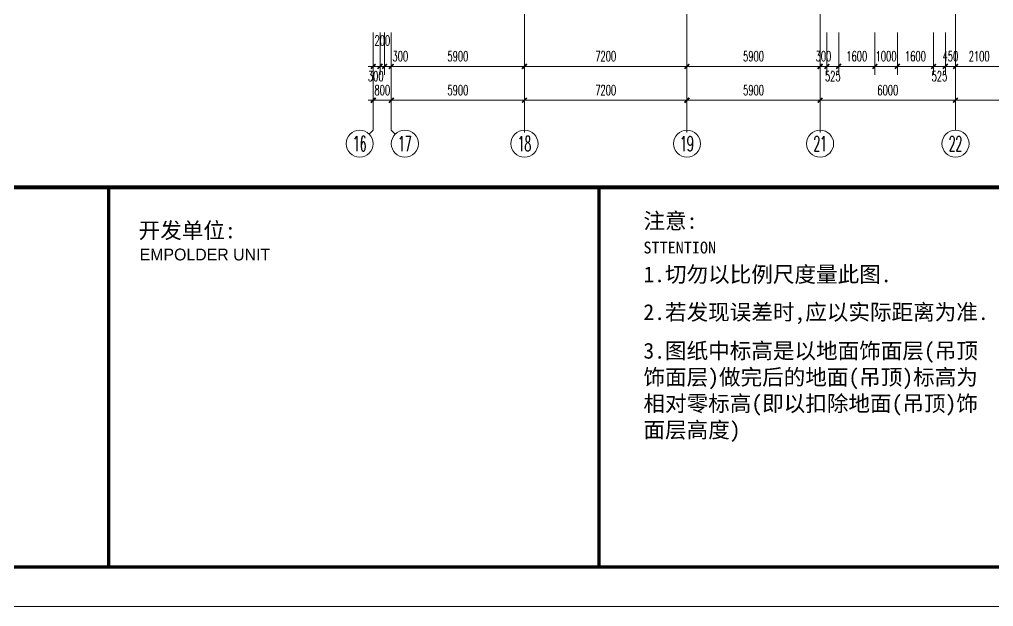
# Model space of a CAD drawing. Extents: x 2719331 to 3465925, y -270324 to -167476.
# Drawn here: x 3047661 to 3090823, y -270324 to -244304 of the extents above; entities that cross this region are included whole.
import ezdxf
from ezdxf.enums import TextEntityAlignment as Align

# ---------------------------------------------------------------- set-up
doc = ezdxf.new("R2010")
doc.units = 0
doc.header["$LTSCALE"] = 1500
doc.header["$MEASUREMENT"] = 0
doc.layers.get('0').update_dxf_attribs({"linetype": 'CONTINUOUS', "lineweight": 0})
doc.layers.get('DEFPOINTS').update_dxf_attribs({"linetype": 'CONTINUOUS', "lineweight": 5})
for name, color, linetype, lineweight in [('AXIS', 7, 'CONTINUOUS', 5), ('AXIS_TEXT', 7, 'CONTINUOUS', 5), ('我的', 7, 'CONTINUOUS', 5)]:
    doc.layers.add(name, color=color, linetype=linetype, lineweight=lineweight)
doc.layers.add('JIAJU1', color=1, linetype='CONTINUOUS')
doc.styles.add('COMPLEX', font='COMPLEX')
doc.styles.add('DIM_FONT', font='romans.shx', dxfattribs={"width": 0.6})
doc.styles.get("Standard").update_dxf_attribs({"font": 'SIMHEI.TTF', "height": 1.2})
doc.dimstyles.new('DIMN150', dxfattribs={"dimscale": 1.5, "dimtxt": 300, "dimasz": 1, "dimexe": 250, "dimexo": 300, "dimgap": 150, "dimtad": 1, "dimdec": 0, "dimdsep": 46, "dimtxsty": 'DIM_FONT', "dimblk": '_DIMX', "dimcen": 2.5, "dimdle": 0.3, "dimclrd": 7, "dimclre": 256, "dimclrt": 256, "dimadec": 0, "dimazin": 0, "dimtfac": 1, "dimtdec": 0, "dimtix": 1, "dimtmove": 2, "dimatfit": 3, "dimldrblk": '_DIMX', "dimfxl": 1, "dimtvp": 1, "dimtolj": 1, "dimtzin": 0, "dimlwd": -1, "dimlwe": -1, "dimarcsym": 0})

# ---------------------------------------------------------------- blocks, each defined once
blk = doc.blocks.new('_AXISO2')
blk.add_line((0.354, 0.146), (0.5, 0))
blk.add_circle((0, 0.5), 0.5)
at = {"layer": 'AXIS_TEXT', "style": 'COMPLEX', "width": 1.041667}
blk.add_attdef('A', text='', height=0.56, dxfattribs=at).set_placement((-0.25, 0.22), (0.25, 0.22), align=Align.FIT)
blk = doc.blocks.new('_AXISO')
blk.add_circle((0, 0), 0.5)
at = {"layer": 'AXIS_TEXT', "style": 'COMPLEX', "width": 1.041667}
blk.add_attdef('A', text='', height=0.56, dxfattribs=at).set_placement((-0.25, -0.28), (0.25, -0.28), align=Align.FIT)
blk = doc.blocks.new('_AXISO1')
blk.add_line((0.354, -0.146), (0.5, 0))
blk.add_circle((0, -0.5), 0.5)
at = {"layer": 'AXIS_TEXT', "style": 'COMPLEX', "width": 1.041667}
blk.add_attdef('A', text='', height=0.56, dxfattribs=at).set_placement((-0.25, -0.78), (0.25, -0.78), align=Align.FIT)
blk = doc.blocks.new('_DIMX')
blk.add_line((-150, 0), (150, 0))
at = {"const_width": 50}
blk.add_lwpolyline([(-70, -70), (70, 70)], dxfattribs=at)
blk = doc.blocks.new('*D1538')
at = {"layer": 'DEFPOINTS', "color": 0, "lineweight": 25}
for p in [(3086563, -244434), (3088163, -244434), (3086563, -246384)]:
    blk.add_point(p, dxfattribs=at)
at = {"layer": '我的'}
for p, q in [((3086563, -244884), (3086563, -246759)), ((3088163, -244884), (3088163, -246759))]:
    blk.add_line(p, q, dxfattribs=at)
at = {"layer": '我的', "color": 7}
blk.add_line((3088162, -246384), (3086565, -246384), dxfattribs=at)
at = {"layer": '我的', "color": 7, "xscale": 1.5, "yscale": 1.5, "zscale": 1.5, "rotation": 180}
blk.add_blockref('_DIMX', (3086563, -246384), dxfattribs=at)
at = {"layer": '我的', "color": 7, "xscale": 1.5, "yscale": 1.5, "zscale": 1.5}
blk.add_blockref('_DIMX', (3088163, -246384), dxfattribs=at)
at = {"layer": '我的', "lineweight": 0, "insert": (3087363, -245934), "char_height": 450, "attachment_point": 5, "style": 'DIM_FONT'}
blk.add_mtext('\\A1;1600', dxfattribs=at)
blk = doc.blocks.new('*D1539')
at = {"layer": 'DEFPOINTS', "color": 0, "lineweight": 25}
for p in [(3085563, -244434), (3086563, -244434), (3085563, -246384)]:
    blk.add_point(p, dxfattribs=at)
at = {"layer": '我的'}
for p, q in [((3085563, -244884), (3085563, -246759)), ((3086563, -244884), (3086563, -246759))]:
    blk.add_line(p, q, dxfattribs=at)
at = {"layer": '我的', "color": 7}
for p, q in [((3085562, -246384), (3085560, -246384)), ((3086563, -246384), (3085563, -246384)), ((3086565, -246384), (3086566, -246384))]:
    blk.add_line(p, q, dxfattribs=at)
at = {"layer": '我的', "color": 7, "xscale": 1.5, "yscale": 1.5, "zscale": 1.5}
blk.add_blockref('_DIMX', (3085563, -246384), dxfattribs=at)
at = {"layer": '我的', "color": 7, "xscale": 1.5, "yscale": 1.5, "zscale": 1.5, "rotation": 180}
blk.add_blockref('_DIMX', (3086563, -246384), dxfattribs=at)
at = {"layer": '我的', "lineweight": 0, "insert": (3086063, -245934), "char_height": 450, "attachment_point": 5, "style": 'DIM_FONT'}
blk.add_mtext('\\A1;1000', dxfattribs=at)
blk = doc.blocks.new('*D1540')
at = {"layer": 'DEFPOINTS', "color": 0, "lineweight": 25}
for p in [(3083963, -244434), (3085563, -244434), (3083963, -246384)]:
    blk.add_point(p, dxfattribs=at)
at = {"layer": '我的'}
for p, q in [((3083963, -244884), (3083963, -246759)), ((3085563, -244884), (3085563, -246759))]:
    blk.add_line(p, q, dxfattribs=at)
at = {"layer": '我的', "color": 7}
blk.add_line((3085562, -246384), (3083965, -246384), dxfattribs=at)
at = {"layer": '我的', "color": 7, "xscale": 1.5, "yscale": 1.5, "zscale": 1.5, "rotation": 180}
blk.add_blockref('_DIMX', (3083963, -246384), dxfattribs=at)
at = {"layer": '我的', "color": 7, "xscale": 1.5, "yscale": 1.5, "zscale": 1.5}
blk.add_blockref('_DIMX', (3085563, -246384), dxfattribs=at)
at = {"layer": '我的', "lineweight": 0, "insert": (3084763, -245934), "char_height": 450, "attachment_point": 5, "style": 'DIM_FONT'}
blk.add_mtext('\\A1;1600', dxfattribs=at)
blk = doc.blocks.new('*D1541')
at = {"layer": 'DEFPOINTS', "color": 0, "lineweight": 25}
for p in [(3083438, -244434), (3083963, -244434), (3083438, -246384)]:
    blk.add_point(p, dxfattribs=at)
at = {"layer": '我的'}
for p, q in [((3083438, -244884), (3083438, -246759)), ((3083963, -244884), (3083963, -246759))]:
    blk.add_line(p, q, dxfattribs=at)
at = {"layer": '我的', "color": 7}
blk.add_line((3083962, -246384), (3083440, -246384), dxfattribs=at)
at = {"layer": '我的', "color": 7, "xscale": 1.5, "yscale": 1.5, "zscale": 1.5, "rotation": 180}
blk.add_blockref('_DIMX', (3083438, -246384), dxfattribs=at)
at = {"layer": '我的', "color": 7, "xscale": 1.5, "yscale": 1.5, "zscale": 1.5}
blk.add_blockref('_DIMX', (3083963, -246384), dxfattribs=at)
at = {"layer": '我的', "lineweight": 0, "insert": (3083701, -246816), "char_height": 450, "attachment_point": 5, "style": 'DIM_FONT'}
blk.add_mtext('\\A1;525', dxfattribs=at)
blk = doc.blocks.new('*D1544')
at = {"layer": 'DEFPOINTS', "color": 0, "lineweight": 25}
for p in [(3063638, -244434), (3063838, -244434), (3063638, -246384)]:
    blk.add_point(p, dxfattribs=at)
at = {"layer": '我的'}
for p, q in [((3063638, -244884), (3063638, -246759)), ((3063838, -244884), (3063838, -246759))]:
    blk.add_line(p, q, dxfattribs=at)
at = {"layer": '我的', "color": 7}
for p, q in [((3063637, -246384), (3063635, -246384)), ((3063838, -246384), (3063638, -246384)), ((3063840, -246384), (3063841, -246384))]:
    blk.add_line(p, q, dxfattribs=at)
at = {"layer": '我的', "color": 7, "xscale": 1.5, "yscale": 1.5, "zscale": 1.5}
for p, rotation in [((3063638, -246384), 5.33620742237223e-10), ((3063838, -246384), 180.0000000005336)]:
    blk.add_blockref('_DIMX', p, dxfattribs=dict(at, rotation=rotation))
at = {"layer": '我的', "lineweight": 0, "insert": (3063740, -245239), "char_height": 450, "attachment_point": 5, "style": 'DIM_FONT'}
blk.add_mtext('\\A1;200', dxfattribs=at)
blk = doc.blocks.new('*D1560')
at = {"layer": 'DEFPOINTS', "color": 0, "lineweight": 25}
for p in [(3063338, -244434), (3063638, -244434), (3063338, -246384)]:
    blk.add_point(p, dxfattribs=at)
at = {"layer": '我的'}
for p, q in [((3063338, -244884), (3063338, -246759)), ((3063638, -244884), (3063638, -246759))]:
    blk.add_line(p, q, dxfattribs=at)
at = {"layer": '我的', "color": 7}
for p, q in [((3063337, -246384), (3063335, -246384)), ((3063638, -246384), (3063338, -246384)), ((3063640, -246384), (3063641, -246384))]:
    blk.add_line(p, q, dxfattribs=at)
at = {"layer": '我的', "color": 7, "xscale": 1.5, "yscale": 1.5, "zscale": 1.5}
for p, rotation in [((3063338, -246384), 3.557132355748797e-10), ((3063638, -246384), 180.0000000003557)]:
    blk.add_blockref('_DIMX', p, dxfattribs=dict(at, rotation=rotation))
at = {"layer": '我的', "lineweight": 0, "insert": (3063448, -246816), "char_height": 450, "attachment_point": 5, "style": 'DIM_FONT'}
blk.add_mtext('\\A1;300', dxfattribs=at)
blk = doc.blocks.new('*D1561')
at = {"layer": 'DEFPOINTS', "color": 0, "lineweight": 25}
for p in [(3064138, -244434), (3070038, -244434), (3064138, -247884)]:
    blk.add_point(p, dxfattribs=at)
at = {"layer": '我的'}
for p, q in [((3064138, -244884), (3064138, -248259)), ((3070038, -244884), (3070038, -248259))]:
    blk.add_line(p, q, dxfattribs=at)
at = {"layer": '我的', "color": 7}
blk.add_line((3070037, -247884), (3064140, -247884), dxfattribs=at)
at = {"layer": '我的', "color": 7, "xscale": 1.5, "yscale": 1.5, "zscale": 1.5, "rotation": 180}
blk.add_blockref('_DIMX', (3064138, -247884), dxfattribs=at)
at = {"layer": '我的', "color": 7, "xscale": 1.5, "yscale": 1.5, "zscale": 1.5}
blk.add_blockref('_DIMX', (3070038, -247884), dxfattribs=at)
at = {"layer": '我的', "lineweight": 0, "insert": (3067088, -247434), "char_height": 450, "attachment_point": 5, "style": 'DIM_FONT'}
blk.add_mtext('\\A1;5900', dxfattribs=at)
blk = doc.blocks.new('*D1562')
at = {"layer": 'DEFPOINTS', "color": 0, "lineweight": 25}
for p in [(3063338, -244434), (3064138, -244434), (3063338, -247884)]:
    blk.add_point(p, dxfattribs=at)
at = {"layer": '我的'}
for p, q in [((3063338, -244884), (3063338, -248259)), ((3064138, -244884), (3064138, -248259))]:
    blk.add_line(p, q, dxfattribs=at)
at = {"layer": '我的', "color": 7}
for p, q in [((3063337, -247884), (3063335, -247884)), ((3064138, -247884), (3063338, -247884)), ((3064140, -247884), (3064141, -247884))]:
    blk.add_line(p, q, dxfattribs=at)
at = {"layer": '我的', "color": 7, "xscale": 1.5, "yscale": 1.5, "zscale": 1.5}
blk.add_blockref('_DIMX', (3063338, -247884), dxfattribs=at)
at = {"layer": '我的', "color": 7, "xscale": 1.5, "yscale": 1.5, "zscale": 1.5, "rotation": 180}
blk.add_blockref('_DIMX', (3064138, -247884), dxfattribs=at)
at = {"layer": '我的', "lineweight": 0, "insert": (3063738, -247434), "char_height": 450, "attachment_point": 5, "style": 'DIM_FONT'}
blk.add_mtext('\\A1;800', dxfattribs=at)
blk = doc.blocks.new('*D1563')
at = {"layer": 'DEFPOINTS', "color": 0, "lineweight": 25}
for p in [(3063838, -244434), (3064138, -244434), (3064138, -246384)]:
    blk.add_point(p, dxfattribs=at)
at = {"layer": '我的'}
for p, q in [((3063838, -244884), (3063838, -246759)), ((3064138, -244884), (3064138, -246759))]:
    blk.add_line(p, q, dxfattribs=at)
at = {"layer": '我的', "color": 7}
for p, q in [((3063837, -246384), (3063835, -246384)), ((3063838, -246384), (3064138, -246384)), ((3064140, -246384), (3064141, -246384))]:
    blk.add_line(p, q, dxfattribs=at)
at = {"layer": '我的', "color": 7, "xscale": 1.5, "yscale": 1.5, "zscale": 1.5}
blk.add_blockref('_DIMX', (3063838, -246384), dxfattribs=at)
at = {"layer": '我的', "color": 7, "xscale": 1.5, "yscale": 1.5, "zscale": 1.5, "rotation": 180}
blk.add_blockref('_DIMX', (3064138, -246384), dxfattribs=at)
at = {"layer": '我的', "lineweight": 0, "insert": (3064537, -245933), "char_height": 450, "attachment_point": 5, "style": 'DIM_FONT'}
blk.add_mtext('\\A1;300', dxfattribs=at)
blk = doc.blocks.new('*D1564')
at = {"layer": 'DEFPOINTS', "color": 0, "lineweight": 25}
for p in [(3064138, -244434), (3070038, -244434), (3064138, -246384)]:
    blk.add_point(p, dxfattribs=at)
at = {"layer": '我的'}
for p, q in [((3064138, -244884), (3064138, -246759)), ((3070038, -244884), (3070038, -246759))]:
    blk.add_line(p, q, dxfattribs=at)
at = {"layer": '我的', "color": 7}
blk.add_line((3070037, -246384), (3064140, -246384), dxfattribs=at)
at = {"layer": '我的', "color": 7, "xscale": 1.5, "yscale": 1.5, "zscale": 1.5}
for p, rotation in [((3064138, -246384), 179.9999999999752), ((3070038, -246384), 359.9999999999752)]:
    blk.add_blockref('_DIMX', p, dxfattribs=dict(at, rotation=rotation))
at = {"layer": '我的', "lineweight": 0, "insert": (3067088, -245934), "char_height": 450, "attachment_point": 5, "style": 'DIM_FONT'}
blk.add_mtext('\\A1;5900', dxfattribs=at)
blk = doc.blocks.new('*D1565')
at = {"layer": 'DEFPOINTS', "color": 0, "lineweight": 25}
for p in [(3070038, -244434), (3077238, -244434), (3077238, -246384)]:
    blk.add_point(p, dxfattribs=at)
at = {"layer": '我的'}
for p, q in [((3070038, -244884), (3070038, -246759)), ((3077238, -244884), (3077238, -246759))]:
    blk.add_line(p, q, dxfattribs=at)
at = {"layer": '我的', "color": 7}
blk.add_line((3070040, -246384), (3077237, -246384), dxfattribs=at)
at = {"layer": '我的', "color": 7, "xscale": 1.5, "yscale": 1.5, "zscale": 1.5, "rotation": 180}
blk.add_blockref('_DIMX', (3070038, -246384), dxfattribs=at)
at = {"layer": '我的', "color": 7, "xscale": 1.5, "yscale": 1.5, "zscale": 1.5}
blk.add_blockref('_DIMX', (3077238, -246384), dxfattribs=at)
at = {"layer": '我的', "lineweight": 0, "insert": (3073638, -245934), "char_height": 450, "attachment_point": 5, "style": 'DIM_FONT'}
blk.add_mtext('\\A1;7200', dxfattribs=at)
blk = doc.blocks.new('*D1566')
at = {"layer": 'DEFPOINTS', "color": 0, "lineweight": 25}
for p in [(3070038, -244434), (3077238, -244434), (3077238, -247884)]:
    blk.add_point(p, dxfattribs=at)
at = {"layer": '我的'}
for p, q in [((3070038, -244884), (3070038, -248259)), ((3077238, -244884), (3077238, -248259))]:
    blk.add_line(p, q, dxfattribs=at)
at = {"layer": '我的', "color": 7}
blk.add_line((3070040, -247884), (3077237, -247884), dxfattribs=at)
at = {"layer": '我的', "color": 7, "xscale": 1.5, "yscale": 1.5, "zscale": 1.5, "rotation": 180}
blk.add_blockref('_DIMX', (3070038, -247884), dxfattribs=at)
at = {"layer": '我的', "color": 7, "xscale": 1.5, "yscale": 1.5, "zscale": 1.5}
blk.add_blockref('_DIMX', (3077238, -247884), dxfattribs=at)
at = {"layer": '我的', "lineweight": 0, "insert": (3073638, -247434), "char_height": 450, "attachment_point": 5, "style": 'DIM_FONT'}
blk.add_mtext('\\A1;7200', dxfattribs=at)
blk = doc.blocks.new('*D1567')
at = {"layer": 'DEFPOINTS', "color": 0, "lineweight": 25}
for p in [(3077238, -244434), (3083138, -244434), (3077238, -246384)]:
    blk.add_point(p, dxfattribs=at)
at = {"layer": '我的'}
for p, q in [((3077238, -244884), (3077238, -246759)), ((3083138, -244884), (3083138, -246759))]:
    blk.add_line(p, q, dxfattribs=at)
at = {"layer": '我的', "color": 7}
blk.add_line((3083137, -246384), (3077240, -246384), dxfattribs=at)
at = {"layer": '我的', "color": 7, "xscale": 1.5, "yscale": 1.5, "zscale": 1.5}
for p, rotation in [((3077238, -246384), 179.9999999999796), ((3083138, -246384), 359.9999999999797)]:
    blk.add_blockref('_DIMX', p, dxfattribs=dict(at, rotation=rotation))
at = {"layer": '我的', "lineweight": 0, "insert": (3080188, -245934), "char_height": 450, "attachment_point": 5, "style": 'DIM_FONT'}
blk.add_mtext('\\A1;5900', dxfattribs=at)
blk = doc.blocks.new('*D1568')
at = {"layer": 'DEFPOINTS', "color": 0, "lineweight": 25}
for p in [(3077238, -244434), (3083138, -244434), (3077238, -247884)]:
    blk.add_point(p, dxfattribs=at)
at = {"layer": '我的'}
for p, q in [((3077238, -244884), (3077238, -248259)), ((3083138, -244884), (3083138, -248259))]:
    blk.add_line(p, q, dxfattribs=at)
at = {"layer": '我的', "color": 7}
blk.add_line((3083137, -247884), (3077240, -247884), dxfattribs=at)
at = {"layer": '我的', "color": 7, "xscale": 1.5, "yscale": 1.5, "zscale": 1.5, "rotation": 180}
blk.add_blockref('_DIMX', (3077238, -247884), dxfattribs=at)
at = {"layer": '我的', "color": 7, "xscale": 1.5, "yscale": 1.5, "zscale": 1.5}
blk.add_blockref('_DIMX', (3083138, -247884), dxfattribs=at)
at = {"layer": '我的', "lineweight": 0, "insert": (3080188, -247434), "char_height": 450, "attachment_point": 5, "style": 'DIM_FONT'}
blk.add_mtext('\\A1;5900', dxfattribs=at)
blk = doc.blocks.new('*D1569')
at = {"layer": 'DEFPOINTS', "color": 0, "lineweight": 25}
for p in [(3083138, -244434), (3083438, -244434), (3083438, -246384)]:
    blk.add_point(p, dxfattribs=at)
at = {"layer": '我的'}
for p, q in [((3083138, -244884), (3083138, -246759)), ((3083438, -244884), (3083438, -246759))]:
    blk.add_line(p, q, dxfattribs=at)
at = {"layer": '我的', "color": 7}
for p, q in [((3083137, -246384), (3083135, -246384)), ((3083138, -246384), (3083438, -246384)), ((3083440, -246384), (3083441, -246384))]:
    blk.add_line(p, q, dxfattribs=at)
at = {"layer": '我的', "color": 7, "xscale": 1.5, "yscale": 1.5, "zscale": 1.5}
blk.add_blockref('_DIMX', (3083138, -246384), dxfattribs=at)
at = {"layer": '我的', "color": 7, "xscale": 1.5, "yscale": 1.5, "zscale": 1.5, "rotation": 180}
blk.add_blockref('_DIMX', (3083438, -246384), dxfattribs=at)
at = {"layer": '我的', "lineweight": 0, "insert": (3083288, -245934), "char_height": 450, "attachment_point": 5, "style": 'DIM_FONT'}
blk.add_mtext('\\A1;300', dxfattribs=at)
blk = doc.blocks.new('*D1570')
at = {"layer": 'DEFPOINTS', "color": 0, "lineweight": 25}
for p in [(3088163, -244434), (3088688, -244434), (3088688, -246384)]:
    blk.add_point(p, dxfattribs=at)
at = {"layer": '我的'}
for p, q in [((3088163, -244884), (3088163, -246759)), ((3088688, -244884), (3088688, -246759))]:
    blk.add_line(p, q, dxfattribs=at)
at = {"layer": '我的', "color": 7}
blk.add_line((3088165, -246384), (3088687, -246384), dxfattribs=at)
at = {"layer": '我的', "color": 7, "xscale": 1.5, "yscale": 1.5, "zscale": 1.5, "rotation": 180}
blk.add_blockref('_DIMX', (3088163, -246384), dxfattribs=at)
at = {"layer": '我的', "color": 7, "xscale": 1.5, "yscale": 1.5, "zscale": 1.5}
blk.add_blockref('_DIMX', (3088688, -246384), dxfattribs=at)
at = {"layer": '我的', "lineweight": 0, "insert": (3088426, -246816), "char_height": 450, "attachment_point": 5, "style": 'DIM_FONT'}
blk.add_mtext('\\A1;525', dxfattribs=at)
blk = doc.blocks.new('*D1571')
at = {"layer": 'DEFPOINTS', "color": 0, "lineweight": 25}
for p in [(3088688, -244434), (3089138, -244434), (3088688, -246384)]:
    blk.add_point(p, dxfattribs=at)
at = {"layer": '我的'}
for p, q in [((3088688, -244884), (3088688, -246759)), ((3089138, -244884), (3089138, -246759))]:
    blk.add_line(p, q, dxfattribs=at)
at = {"layer": '我的', "color": 7}
for p, q in [((3088687, -246384), (3088685, -246384)), ((3089138, -246384), (3088688, -246384)), ((3089140, -246384), (3089141, -246384))]:
    blk.add_line(p, q, dxfattribs=at)
at = {"layer": '我的', "color": 7, "xscale": 1.5, "yscale": 1.5, "zscale": 1.5}
blk.add_blockref('_DIMX', (3088688, -246384), dxfattribs=at)
at = {"layer": '我的', "color": 7, "xscale": 1.5, "yscale": 1.5, "zscale": 1.5, "rotation": 180}
blk.add_blockref('_DIMX', (3089138, -246384), dxfattribs=at)
at = {"layer": '我的', "lineweight": 0, "insert": (3088913, -245934), "char_height": 450, "attachment_point": 5, "style": 'DIM_FONT'}
blk.add_mtext('\\A1;450', dxfattribs=at)
blk = doc.blocks.new('*D1572')
at = {"layer": 'DEFPOINTS', "color": 0, "lineweight": 25}
for p in [(3089138, -244434), (3091238, -244434), (3091238, -246384)]:
    blk.add_point(p, dxfattribs=at)
at = {"layer": '我的'}
for p, q in [((3089138, -244884), (3089138, -246759)), ((3091238, -244884), (3091238, -246759))]:
    blk.add_line(p, q, dxfattribs=at)
at = {"layer": '我的', "color": 7}
blk.add_line((3089140, -246384), (3091237, -246384), dxfattribs=at)
at = {"layer": '我的', "color": 7, "xscale": 1.5, "yscale": 1.5, "zscale": 1.5, "rotation": 180}
blk.add_blockref('_DIMX', (3089138, -246384), dxfattribs=at)
at = {"layer": '我的', "color": 7, "xscale": 1.5, "yscale": 1.5, "zscale": 1.5}
blk.add_blockref('_DIMX', (3091238, -246384), dxfattribs=at)
at = {"layer": '我的', "lineweight": 0, "insert": (3090188, -245934), "char_height": 450, "attachment_point": 5, "style": 'DIM_FONT'}
blk.add_mtext('\\A1;2100', dxfattribs=at)
blk = doc.blocks.new('*D1581')
at = {"layer": 'DEFPOINTS', "color": 0, "lineweight": 25}
for p in [(3083138, -244434), (3089138, -244434), (3089138, -247884)]:
    blk.add_point(p, dxfattribs=at)
at = {"layer": '我的'}
for p, q in [((3083138, -244884), (3083138, -248259)), ((3089138, -244884), (3089138, -248259))]:
    blk.add_line(p, q, dxfattribs=at)
at = {"layer": '我的', "color": 7}
blk.add_line((3083140, -247884), (3089137, -247884), dxfattribs=at)
at = {"layer": '我的', "color": 7, "xscale": 1.5, "yscale": 1.5, "zscale": 1.5, "rotation": 180}
blk.add_blockref('_DIMX', (3083138, -247884), dxfattribs=at)
at = {"layer": '我的', "color": 7, "xscale": 1.5, "yscale": 1.5, "zscale": 1.5}
blk.add_blockref('_DIMX', (3089138, -247884), dxfattribs=at)
at = {"layer": '我的', "lineweight": 0, "insert": (3086138, -247434), "char_height": 450, "attachment_point": 5, "style": 'DIM_FONT'}
blk.add_mtext('\\A1;6000', dxfattribs=at)
blk = doc.blocks.new('*D1582')
at = {"layer": 'DEFPOINTS', "color": 0, "lineweight": 25}
for p in [(3089138, -244434), (3095638, -244434), (3089138, -247884)]:
    blk.add_point(p, dxfattribs=at)
at = {"layer": '我的'}
for p, q in [((3089138, -244884), (3089138, -248259)), ((3095638, -244884), (3095638, -248259))]:
    blk.add_line(p, q, dxfattribs=at)
at = {"layer": '我的', "color": 7}
blk.add_line((3095637, -247884), (3089140, -247884), dxfattribs=at)
at = {"layer": '我的', "color": 7, "xscale": 1.5, "yscale": 1.5, "zscale": 1.5, "rotation": 180}
blk.add_blockref('_DIMX', (3089138, -247884), dxfattribs=at)
at = {"layer": '我的', "color": 7, "xscale": 1.5, "yscale": 1.5, "zscale": 1.5}
blk.add_blockref('_DIMX', (3095638, -247884), dxfattribs=at)
at = {"layer": '我的', "lineweight": 0, "insert": (3092388, -247434), "char_height": 450, "attachment_point": 5, "style": 'DIM_FONT'}
blk.add_mtext('\\A1;6500', dxfattribs=at)

msp = doc.modelspace()

# ---------------------------------------------------------------- linework, layer by layer
at = {"layer": 'AXIS', "color": 250}
msp.add_lwpolyline([(3022485, -169010.7), (3022485, -270324.1), (3159205.6, -270324.1), (3159205.6, -169010.7)], close=True, dxfattribs=at)
at = {"layer": 'AXIS', "color": 0, "const_width": 140.2}
msp.add_lwpolyline([(3024237.9, -170763.5), (3024237.9, -268571.3), (3157452.7, -268571.3), (3157452.7, -170763.5)], close=True, dxfattribs=at)
at = {"layer": 'AXIS', "color": 0}
for points, const_width in [([(3024237.9, -251744.1), (3157452.7, -251744.1)], 175.3), ([(3051611.4, -268571.3), (3051611.4, -251744.1)], 140.2), ([(3073339.6, -268571.3), (3073339.6, -251744.1)], 140.2)]:
    msp.add_lwpolyline(points, dxfattribs=dict(at, const_width=const_width))
at = {"layer": '我的', "lineweight": 0}
for p, q in [((3070038.2, -249310), (3070038.2, -221239.1)), ((3077238.2, -249310), (3077238.2, -222402)), ((3083138.2, -222402), (3083138.2, -249310)), ((3089138.2, -249042.4), (3089138.2, -222402)), ((3063338.2, -249210.9), (3063338.2, -247444.8)), ((3063338.2, -249210.9), (3063338.2, -247444.8)), ((3064138.2, -249210.9), (3064138.2, -247444.8)), ((3070038.2, -247444.8), (3070038.2, -249210.9)), ((3077238.2, -247444.8), (3077238.2, -249210.9)), ((3083138.2, -247444.8), (3083138.2, -249210.9)), ((3089138.2, -247444.8), (3089138.2, -249210.9))]:
    msp.add_line(p, q, dxfattribs=at)

# ---------------------------------------------------------------- block references
ref = msp.add_blockref('_AXISO2', (3063338.2, -249810.9), dxfattribs=dict(at, xscale=1200, yscale=1200, zscale=1200, rotation=90))
ref.add_attrib('A', '16', dxfattribs={"layer": 'AXIS_TEXT', "height": 672, "style": 'COMPLEX', "width": 0.646552}).set_placement((3062438.2, -250146.9), (3063038.2, -250146.9), align=Align.FIT)
ref = msp.add_blockref('_AXISO2', (3063338.2, -249810.9), dxfattribs=dict(at, xscale=1200, yscale=1200, zscale=1200, rotation=90))
ref.add_attrib('A', '16', dxfattribs={"layer": 'AXIS_TEXT', "height": 672, "style": 'COMPLEX', "width": 0.646552}).set_placement((3062438.2, -250146.9), (3063038.2, -250146.9), align=Align.FIT)
ref = msp.add_blockref('_AXISO1', (3064138.2, -249810.9), dxfattribs=dict(at, xscale=1200, yscale=1200, zscale=1200, rotation=90))
ref.add_attrib('A', '17', dxfattribs={"layer": 'AXIS_TEXT', "height": 672, "style": 'COMPLEX', "width": 0.646552}).set_placement((3064438.2, -250146.9), (3065038.2, -250146.9), align=Align.FIT)
ref = msp.add_blockref('_AXISO', (3070038.2, -249810.9), dxfattribs=dict(at, xscale=1200, yscale=1200, zscale=1200))
ref.add_attrib('A', '18', dxfattribs={"layer": 'AXIS_TEXT', "height": 672, "style": 'COMPLEX', "width": 0.646552}).set_placement((3069738.2, -250146.9), (3070338.2, -250146.9), align=Align.FIT)
ref = msp.add_blockref('_AXISO', (3077238.2, -249810.9), dxfattribs=dict(at, xscale=1200, yscale=1200, zscale=1200))
ref.add_attrib('A', '19', dxfattribs={"layer": 'AXIS_TEXT', "height": 672, "style": 'COMPLEX', "width": 0.646552}).set_placement((3076938.2, -250146.9), (3077538.2, -250146.9), align=Align.FIT)
ref = msp.add_blockref('_AXISO', (3083138.2, -249810.9), dxfattribs=dict(at, xscale=1200, yscale=1200, zscale=1200))
ref.add_attrib('A', '21', dxfattribs={"layer": 'AXIS_TEXT', "height": 672, "style": 'COMPLEX', "width": 0.646552}).set_placement((3082838.2, -250146.9), (3083438.2, -250146.9), align=Align.FIT)
ref = msp.add_blockref('_AXISO', (3089138.2, -249810.9), dxfattribs=dict(at, xscale=1200, yscale=1200, zscale=1200))
ref.add_attrib('A', '22', dxfattribs={"layer": 'AXIS_TEXT', "height": 672, "style": 'COMPLEX', "width": 0.551471}).set_placement((3088838.2, -250146.9), (3089438.2, -250146.9), align=Align.FIT)

# ---------------------------------------------------------------- texts
at = {"layer": 'AXIS', "color": 250, "attachment_point": 1}
for s, insert, char_height, width in [('{\\fSimHei|b0|i0|c134|p2;\\C5;开发单位:}', (3052940.2, -253302.8), 701.131, 6476.823), ('{\\fSimSun|b0|i0|c134|p2;\\C5;STTENTION}', (3075310.3, -254150.2), 525.848, 6476.823), ('\\fￋￎￌ￥|b0|i0|c134|p2;\\C5;EMPOLDER UNIT', (3052986.5, -254458.5), 525.848, 9314.727), ('{\\fSimHei|b0|i0|c134|p2;\\C5;1.切勿以比例尺度量此图.}', (3075310.3, -255249.9), 701.131, 17463.279), ('{\\fSimHei|b0|i0|c134|p2;\\C5;2.若发现误差时,应以实际距离为准.}', (3075310.3, -256922.8), 701.131, 17463.279), ('{\\fSimHei|b0|i0|c134|p2;\\C5;3.图纸中标高是以地面饰面层(吊顶\\P饰面层)做完后的地面(吊顶)标高为\\P相对零标高(即以扣除地面(吊顶)饰\\P面层高度)}', (3075310.3, -258636.3), 701.131, 17463.279)]:
    msp.add_mtext(s, dxfattribs=dict(at, insert=insert, char_height=char_height, width=width))
at = {"layer": 'JIAJU1', "color": 22, "insert": (3075310.3, -252878.3), "char_height": 701.131, "width": 6476.823, "attachment_point": 1}
msp.add_mtext('{\\fSimHei|b0|i0|c134|p2;\\C5;注意:}', dxfattribs=at)

# ---------------------------------------------------------------- dimensions: what is measured, and where the dimension line sits
at = {"layer": '我的', "lineweight": 0}
for base, p1, p2, angle, picture, middle in [((3063338.2, -246383.7), (3063638.2, -244433.7), (3063338.2, -244433.7), 180, '*D1560', (3063448.4, -246815.7)), ((3063638.2, -246383.7), (3063838.2, -244433.7), (3063638.2, -244433.7), 180, '*D1544', (3063740.1, -245238.9)), ((3064138.2, -246383.7), (3063838.2, -244433.7), (3064138.2, -244433.7), 360, '*D1563', (3064537.3, -245933.2))]:
    dim = msp.add_linear_dim(base=base, p1=p1, p2=p2, angle=angle, dimstyle='DIMN150', dxfattribs=at)
    dim.commit()
    dim.dimension.update_dxf_attribs({"geometry": picture, "text_midpoint": middle, "dimtype": 161})
for base, p1, p2, picture, middle in [((3063338.2, -247883.7), (3064138.2, -244433.7), (3063338.2, -244433.7), '*D1562', (3063738.2, -247433.7)), ((3064138.2, -247883.7), (3070038.2, -244433.7), (3064138.2, -244433.7), '*D1561', (3067088.2, -247433.7)), ((3077238.2, -247883.7), (3070038.2, -244433.7), (3077238.2, -244433.7), '*D1566', (3073638.2, -247433.7)), ((3077238.2, -247883.7), (3083138.2, -244433.7), (3077238.2, -244433.7), '*D1568', (3080188.2, -247433.7)), ((3083438.2, -246383.7), (3083138.2, -244433.7), (3083438.2, -244433.7), '*D1569', (3083288.2, -245933.7)), ((3089138.2, -247883.7), (3083138.2, -244433.7), (3089138.2, -244433.7), '*D1581', (3086138.2, -247433.7)), ((3083963.2, -246383.7), (3085563.2, -244433.7), (3083963.2, -244433.7), '*D1540', (3084763.2, -245933.7)), ((3085563.2, -246383.7), (3086563.2, -244433.7), (3085563.2, -244433.7), '*D1539', (3086063.2, -245933.7)), ((3086563.2, -246383.7), (3088163.2, -244433.7), (3086563.2, -244433.7), '*D1538', (3087363.2, -245933.7)), ((3088688.2, -246383.7), (3089138.2, -244433.7), (3088688.2, -244433.7), '*D1571', (3088913.2, -245933.7)), ((3091238.2, -246383.7), (3089138.2, -244433.7), (3091238.2, -244433.7), '*D1572', (3090188.2, -245933.7)), ((3089138.2, -247883.7), (3095638.2, -244433.7), (3089138.2, -244433.7), '*D1582', (3092388.2, -247433.7))]:
    dim = msp.add_linear_dim(base=base, p1=p1, p2=p2, dimstyle='DIMN150', dxfattribs=at)
    dim.commit()
    dim.dimension.update_dxf_attribs({"geometry": picture, "text_midpoint": middle})
for p1, p2, distance, picture, middle in [((3070038.2, -244433.7), (3064138.2, -244433.7), 1950, '*D1564', (3067088.2, -245933.7)), ((3070038.2, -244433.7), (3077238.2, -244433.7), -1950, '*D1565', (3073638.2, -245933.7)), ((3083138.2, -244433.7), (3077238.2, -244433.7), 1950, '*D1567', (3080188.2, -245933.7))]:
    dim = msp.add_aligned_dim(p1=p1, p2=p2, distance=distance, dimstyle='DIMN150', dxfattribs=at)
    dim.commit()
    dim.dimension.update_dxf_attribs({"geometry": picture, "text_midpoint": middle})
for base, p1, p2, picture, middle in [((3083438.2, -246383.7), (3083963.2, -244433.7), (3083438.2, -244433.7), '*D1541', (3083700.7, -246815.7)), ((3088688.2, -246383.7), (3088163.2, -244433.7), (3088688.2, -244433.7), '*D1570', (3088425.7, -246815.7))]:
    dim = msp.add_linear_dim(base=base, p1=p1, p2=p2, dimstyle='DIMN150', dxfattribs=at)
    dim.commit()
    dim.dimension.update_dxf_attribs({"geometry": picture, "text_midpoint": middle, "dimtype": 160})

doc.saveas('drawing.dxf')
